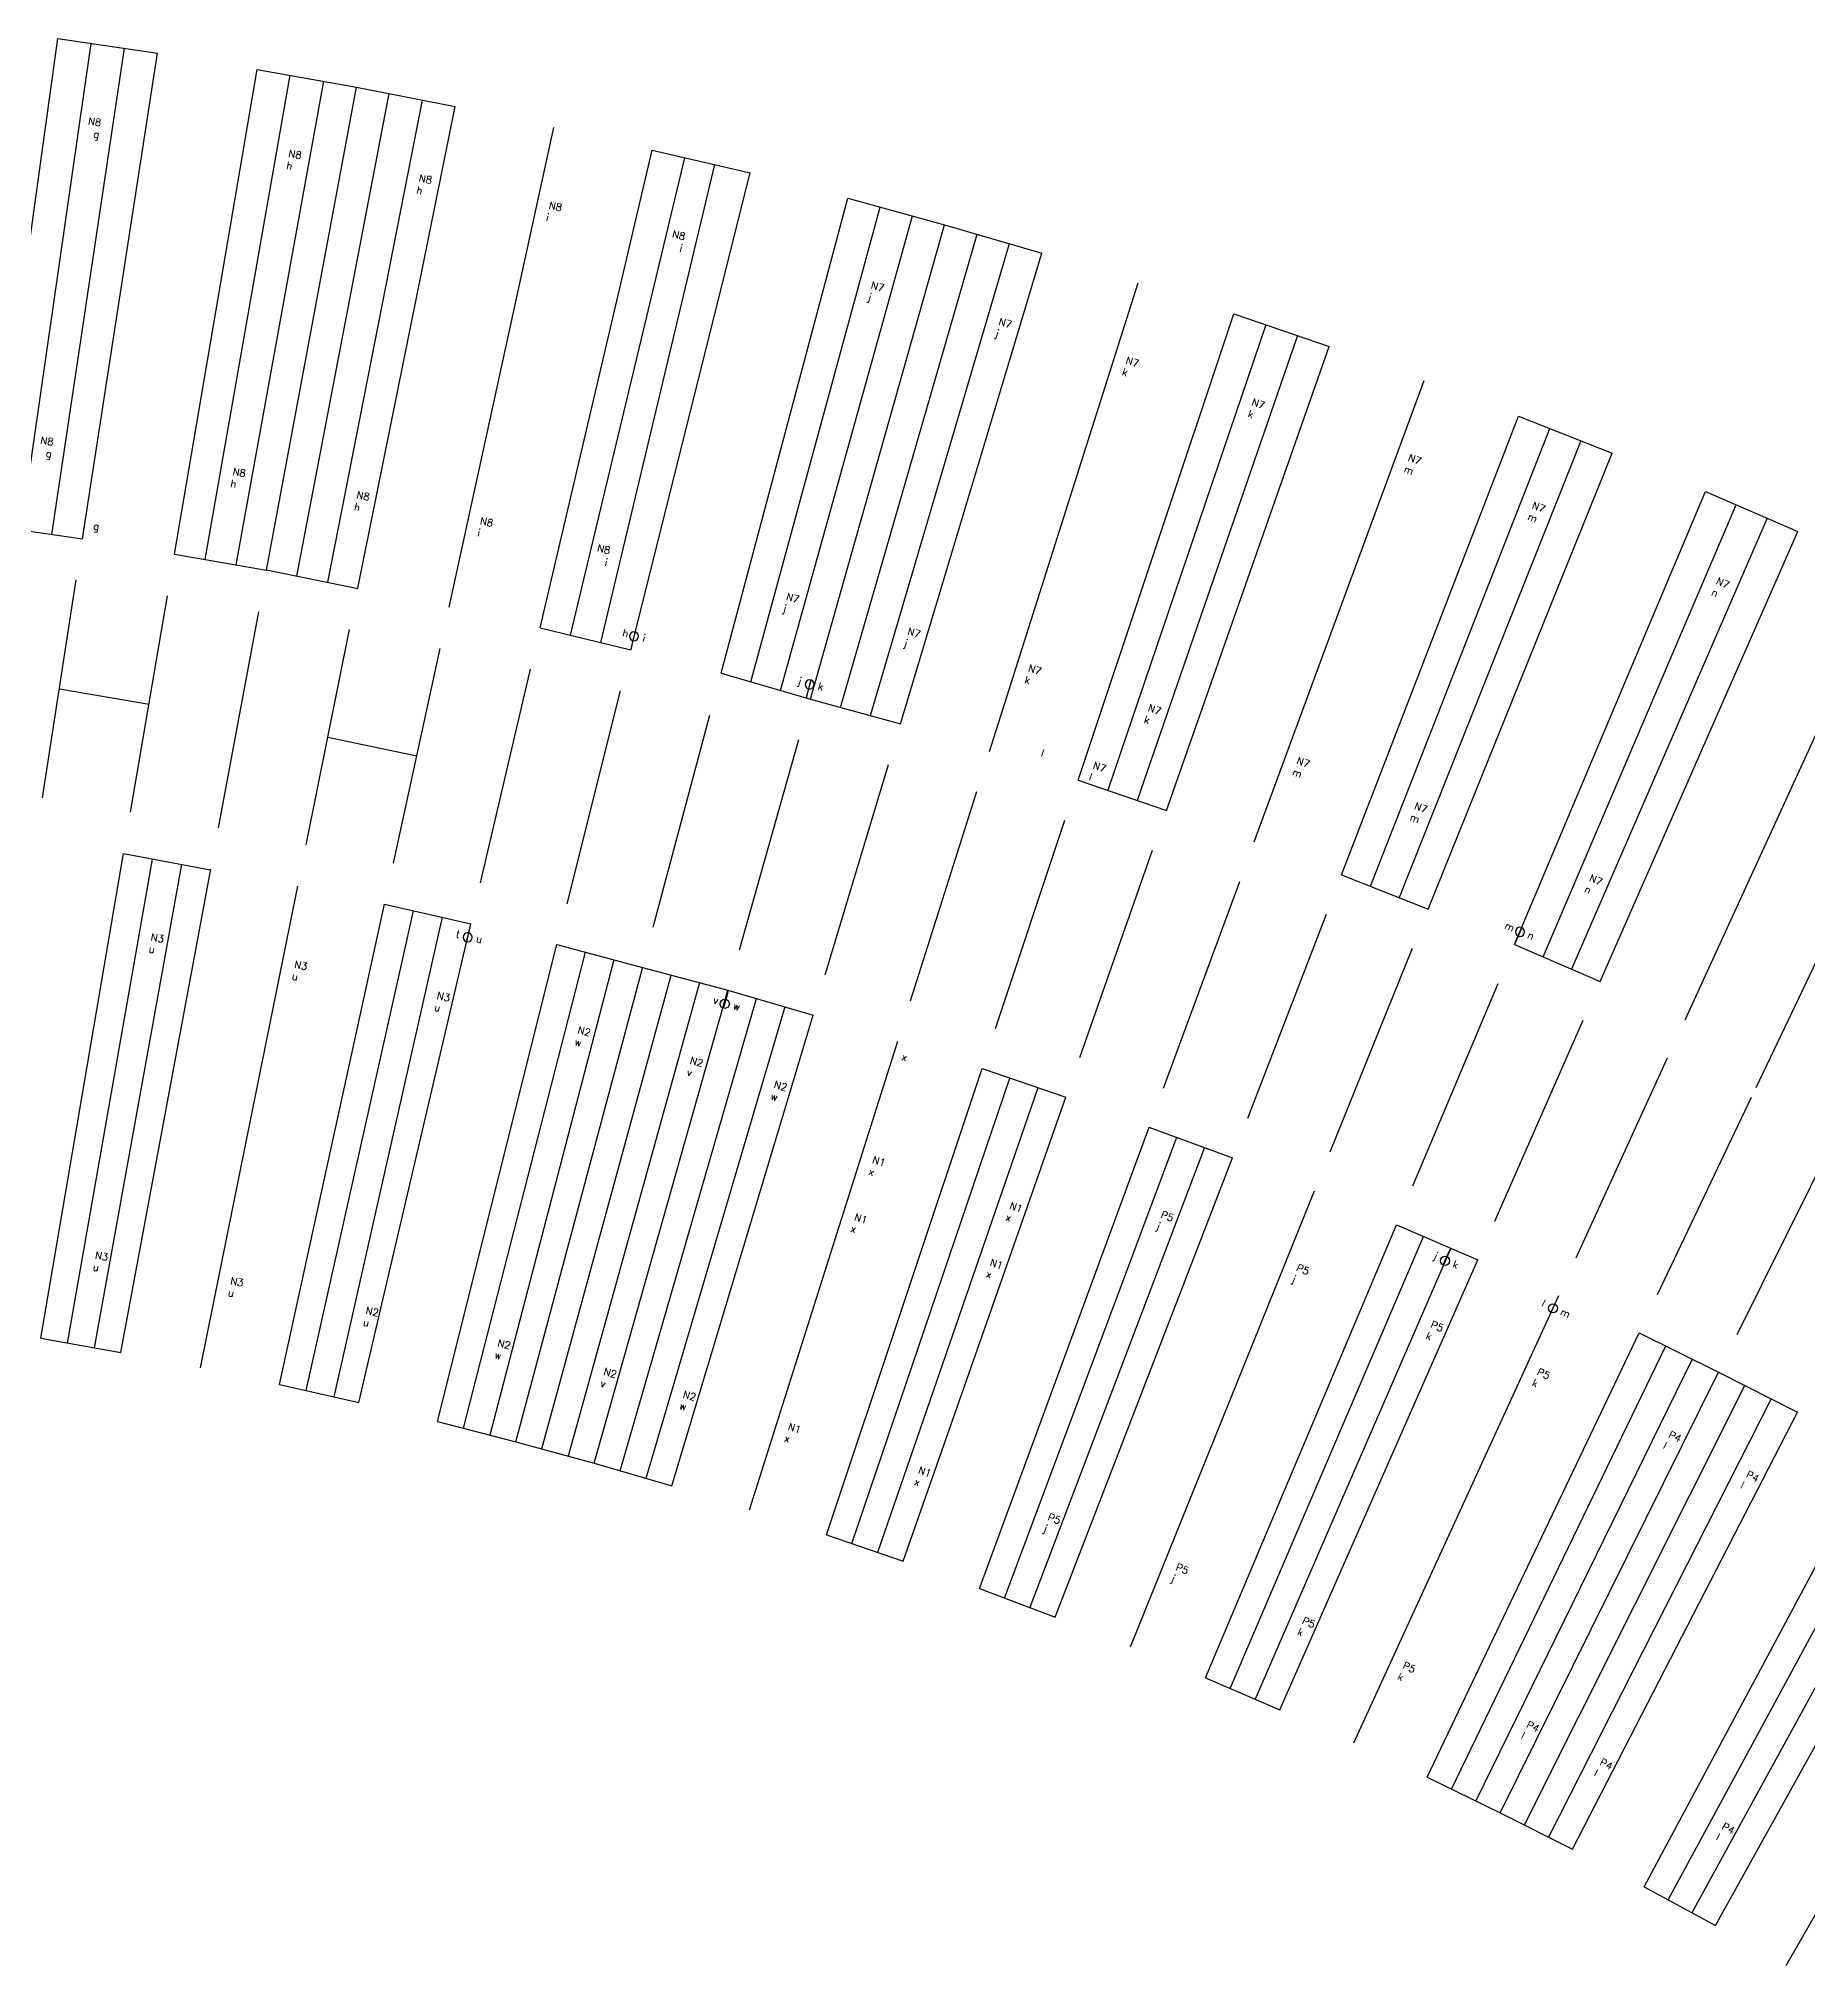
# Model space of a CAD drawing. Header units: millimetres. Extents: x -39 to 106, y -27 to 58.
# Drawn here: x 47.91 to 72.23, y 30.39 to 56.89 of the extents above; entities that cross this region are included whole.
import ezdxf

# ---------------------------------------------------------------- set-up
doc = ezdxf.new("R2010")
doc.units = ezdxf.units.MM
for name, color, linetype in [('ELE_INTERRUPTORES', 4, 'Continuous'), ('IEL CIRC NORMAL', 7, 'Continuous'), ('LINHAS AUXILIARES', 7, 'Continuous')]:
    doc.layers.add(name, color=color, linetype=linetype)
doc.styles.add('Eletrico 2.5', font='romans.shx', dxfattribs={"height": 0.2})

# ---------------------------------------------------------------- blocks, each defined once
blk = doc.blocks.new('*U15')
at = {"layer": 'ELE_INTERRUPTORES'}
for p, q in [((0, -25.6988), (0, 0)), ((0, -50.6988), (0, -25.6988))]:
    blk.add_line(p, q, dxfattribs=at)
blk.add_circle((0, -38.1988), 12.5, dxfattribs=at)
blk = doc.blocks.new('*U8')
at = {"layer": 'ELE_INTERRUPTORES'}
for p, q in [((25.6988, 0), (0, 0)), ((50.6988, 0), (25.6988, 0))]:
    blk.add_line(p, q, dxfattribs=at)
blk.add_circle((38.1988, 0), 12.5, dxfattribs=at)
blk = doc.blocks.new('*U14')
at = {"layer": 'ELE_INTERRUPTORES'}
for p, q in [((0, 50.7), (0, 25.7)), ((0, 25.7), (0, 0))]:
    blk.add_line(p, q, dxfattribs=at)
blk.add_circle((0, 38.2), 12.5, dxfattribs=at)

msp = doc.modelspace()

# ---------------------------------------------------------------- linework, layer by layer
at = {"layer": 'LINHAS AUXILIARES'}
for p, q in [((47.247, 50.194), (48.177, 56.889)), ((47.67, 50.132), (48.634, 56.822)), ((48.093, 50.07), (49.091, 56.755)), ((48.177, 56.889), (49.548, 56.688)), ((48.516, 50.008), (49.548, 56.688)), ((49.781, 49.8), (50.916, 56.466)), ((50.916, 56.466), (52.28, 56.223)), ((50.201, 49.726), (51.371, 56.385)), ((51.826, 56.304), (50.622, 49.651)), ((51.043, 49.577), (52.28, 56.223)), ((52.28, 56.223), (53.639, 55.955)), ((51.463, 49.498), (52.733, 56.134)), ((53.186, 56.044), (51.882, 49.414)), ((52.301, 49.33), (53.639, 55.955)), ((53.556, 49.069), (54.995, 55.665)), ((54.807, 48.787), (56.345, 55.355)), ((55.222, 48.686), (56.795, 55.251)), ((57.206, 55.156), (55.637, 48.585)), ((56.345, 55.355), (57.695, 55.042)), ((56.053, 48.485), (57.695, 55.042)), ((57.295, 48.163), (59.038, 54.693)), ((59.038, 54.693), (60.368, 54.329)), ((57.704, 48.044), (59.481, 54.571)), ((58.113, 47.926), (59.925, 54.45)), ((58.523, 47.807), (60.368, 54.329)), ((60.368, 54.329), (61.703, 53.94)), ((58.935, 47.693), (60.813, 54.199)), ((59.348, 47.579), (61.258, 54.069)), ((59.761, 47.465), (61.703, 53.94)), ((60.986, 47.087), (63.027, 53.531)), ((62.205, 46.69), (64.345, 53.103)), ((64.345, 53.103), (65.656, 52.654)), ((64.782, 52.953), (62.61, 46.552)), ((65.219, 52.804), (63.014, 46.414)), ((63.418, 46.275), (65.656, 52.654)), ((64.625, 45.842), (66.96, 52.185)), ((65.824, 45.389), (68.257, 51.697)), ((68.257, 51.697), (69.546, 51.188)), ((66.222, 45.233), (68.687, 51.527)), ((69.116, 51.358), (66.619, 45.076)), ((67.017, 44.919), (69.546, 51.188)), ((68.202, 44.43), (70.827, 50.66)), ((70.827, 50.66), (72.1, 50.112)), ((68.595, 44.261), (71.251, 50.477)), ((47.247, 50.194), (48.516, 50.008)), ((71.676, 50.295), (68.987, 44.092)), ((69.38, 43.923), (72.1, 50.112)), ((49.781, 49.8), (51.043, 49.577)), ((51.044, 49.583), (52.301, 49.329)), ((47.966, 46.45), (48.429, 49.446)), ((70.549, 43.398), (73.364, 49.545)), ((49.177, 46.253), (49.683, 49.224)), ((50.384, 46.038), (50.937, 49.008)), ((51.589, 45.804), (52.186, 48.762)), ((54.807, 48.787), (56.053, 48.485)), ((71.526, 42.467), (74.62, 48.958)), ((52.789, 45.552), (53.432, 48.5)), ((56.053, 48.484), (56.053, 48.485)), ((53.986, 45.281), (54.674, 48.219)), ((57.295, 48.163), (58.523, 47.807)), ((48.197, 47.948), (49.43, 47.738)), ((55.178, 44.992), (55.912, 47.922)), ((58.523, 47.807), (59.761, 47.465)), ((56.362, 44.668), (57.141, 47.585)), ((51.887, 47.283), (53.111, 47.026)), ((57.547, 44.36), (58.365, 47.249)), ((58.727, 44.016), (59.594, 46.909)), ((62.205, 46.69), (63.418, 46.275)), ((59.899, 43.655), (60.811, 46.534)), ((61.066, 43.276), (62.022, 46.14)), ((47.944, 39.017), (49.079, 45.681)), ((48.31, 38.952), (49.478, 45.607)), ((49.079, 45.681), (50.276, 45.459)), ((62.226, 42.878), (63.226, 45.728)), ((49.877, 45.533), (48.675, 38.887)), ((49.041, 38.822), (50.278, 45.468)), ((65.824, 45.389), (67.017, 44.919)), ((50.135, 38.61), (51.474, 45.236)), ((63.379, 42.457), (64.424, 45.297)), ((51.225, 38.38), (52.666, 44.985)), ((51.588, 38.299), (53.064, 44.895)), ((53.459, 44.806), (51.969, 38.212)), ((52.668, 44.985), (53.855, 44.716)), ((64.534, 42.043), (65.616, 44.848)), ((52.312, 38.135), (53.854, 44.717)), ((53.395, 37.872), (55.037, 44.43)), ((53.755, 37.779), (55.43, 44.325)), ((55.037, 44.43), (56.215, 44.116)), ((65.67, 41.58), (66.8, 44.381)), ((68.202, 44.43), (69.38, 43.923)), ((55.822, 44.22), (54.114, 37.686)), ((54.474, 37.593), (56.213, 44.108)), ((54.832, 37.495), (56.606, 44.011)), ((56.215, 44.116), (57.389, 43.802)), ((56.998, 43.907), (55.19, 37.396)), ((55.548, 37.298), (57.389, 43.802)), ((57.389, 43.802), (58.56, 43.461)), ((66.804, 41.113), (67.977, 43.896)), ((55.905, 37.194), (57.779, 43.689)), ((58.17, 43.575), (56.261, 37.09)), ((56.618, 36.986), (58.56, 43.461)), ((67.931, 40.628), (69.147, 43.393)), ((57.683, 36.658), (59.724, 43.102)), ((58.742, 36.313), (60.882, 42.725)), ((60.882, 42.725), (62.035, 42.332)), ((69.051, 40.125), (70.308, 42.872)), ((59.094, 36.193), (61.266, 42.594)), ((61.65, 42.463), (59.445, 36.072)), ((59.796, 35.952), (62.034, 42.331)), ((70.168, 39.618), (71.461, 42.331)), ((60.845, 35.575), (63.181, 41.919)), ((63.175, 41.921), (64.324, 41.5)), ((61.193, 35.444), (63.558, 41.781)), ((63.941, 41.64), (61.54, 35.313)), ((71.265, 39.07), (72.614, 41.791)), ((61.888, 35.182), (64.324, 41.5)), ((62.924, 34.773), (65.453, 41.043)), ((63.954, 34.349), (66.579, 40.578)), ((66.579, 40.578), (67.698, 40.097)), ((64.295, 34.202), (66.952, 40.418)), ((67.325, 40.257), (64.637, 34.055)), ((64.978, 33.908), (67.698, 40.097)), ((65.994, 33.452), (68.811, 39.603)), ((47.944, 39.017), (49.041, 38.822)), ((67.004, 32.98), (69.918, 39.094)), ((69.918, 39.094), (71.008, 38.55)), ((67.338, 32.818), (70.281, 38.913)), ((70.645, 38.732), (67.672, 32.656)), ((68.006, 32.493), (71.008, 38.55)), ((71.008, 38.55), (72.095, 38.001)), ((51.225, 38.38), (52.312, 38.135)), ((68.338, 32.326), (71.37, 38.367)), ((71.733, 38.184), (68.669, 32.158)), ((69.001, 31.991), (72.095, 38.001)), ((53.395, 37.872), (54.474, 37.593)), ((54.474, 37.593), (55.548, 37.298)), ((69.987, 31.473), (73.173, 37.435)), ((55.548, 37.298), (56.618, 36.986)), ((70.313, 31.296), (73.529, 37.238)), ((73.884, 37.042), (70.64, 31.118)), ((70.966, 30.94), (74.243, 36.853)), ((58.742, 36.313), (59.796, 35.952)), ((71.936, 30.393), (75.304, 36.254)), ((60.845, 35.575), (61.888, 35.182)), ((63.954, 34.349), (64.978, 33.908)), ((67.004, 32.98), (68.006, 32.493)), ((68.006, 32.493), (69.001, 31.991)), ((69.987, 31.473), (70.966, 30.94))]:
    msp.add_line(p, q, dxfattribs=at)

# ---------------------------------------------------------------- block references
at = {"layer": 'ELE_INTERRUPTORES'}
for name, p, xscale, yscale, zscale, rotation in [('*U15', (56.053, 48.485), -0.005, 0.005, 0.005, 166.7293300773533), ('*U15', (58.463, 47.823), -0.005, 0.005, 0.005, 164.8035639147162), ('*U14', (53.855, 44.716), -0.005, 0.005, 0.005, 166.6825639999071), ('*U15', (68.202, 44.43), -0.005, 0.005, 0.005, 156.9757287307967), ('*U8', (57.398, 43.8), 0.005000000000000001, 0.005000000000000001, 0.005000000000000001, 253.992150892276), ('*U8', (67.325, 40.257), 0.005, 0.005, 0.005, 246.2350378544777), ('*U8', (68.811, 39.603), 0.004999999999999999, 0.004999999999999999, 0.004999999999999999, 245.3945122210725)]:
    msp.add_blockref(name, p, dxfattribs=dict(at, xscale=xscale, yscale=yscale, zscale=zscale, rotation=rotation))

# ---------------------------------------------------------------- texts
at = {"layer": 'IEL CIRC NORMAL', "char_height": 0.1, "width": 0.15814, "style": 'Eletrico 2.5'}
for s, insert, attachment_point, rotation in [('N8\\Pg', (48.78, 55.781), 3, 351.5052), ('N8\\Ph', (51.358, 55.361), 1, 350.0408), ('N8\\Ph', (53.152, 55.023), 1, 348.8699), ('N8\\Pi', (54.94, 54.648), 1, 347.6984), ('N8\\Pi', (56.812, 54.214), 3, 346.5776), ('N7\\Pj', (59.374, 53.551), 1, 344.7685), ('N7\\Pj', (61.13, 53.051), 1, 343.6018), ('N7\\Pk', (62.879, 52.519), 1, 342.4247), ('N7\\Pk', (64.613, 51.944), 1, 341.253), ('N8\\Pg', (48.124, 51.39), 3, 351.5052), ('N7\\Pm', (66.765, 51.181), 1, 339.7884), ('N8\\Ph', (50.59, 50.988), 1, 350.0408), ('N8\\Ph', (52.295, 50.667), 1, 348.8699), ('N7\\Pm', (68.471, 50.527), 1, 338.6167), ('g', (48.674, 50.239), 1, 350.8002), ('N8\\Pi', (53.995, 50.31), 1, 347.6984), ('N8\\Pi', (55.782, 49.895), 3, 346.5776), ('N7\\Pn', (71.005, 49.484), 1, 336.8591), ('N7\\Pj', (58.207, 49.268), 1, 344.7685), ('h', (55.955, 48.771), 1, 345.6472), ('N7\\Pj', (59.876, 48.792), 1, 343.6018), ('i', (56.231, 48.7), 1, 345.6472), ('N7\\Pk', (61.538, 48.287), 1, 342.4247), ('j', (58.369, 48.111), 1, 344.9911), ('k', (58.644, 48.037), 1, 344.9911), ('N7\\Pk', (63.186, 47.74), 1, 341.253), ('l', (61.715, 47.119), 1, 341.8081), ('N7\\Pl', (62.43, 46.948), 1, 341.253), ('N7\\Pm', (65.231, 47.015), 1, 339.7884), ('N7\\Pm', (66.852, 46.393), 1, 338.6167), ('N7\\Pn', (69.26, 45.402), 1, 336.8591), ('N3\\Pu', (49.465, 44.586), 1, 350.041), ('t', (53.664, 44.629), 1, 346.6826), ('u', (53.941, 44.564), 1, 346.6826), ('m', (68.098, 44.749), 1, 337.0589), ('n', (68.411, 44.617), 1, 337.0589), ('N3\\Pu', (51.44, 44.212), 1, 348.5775), ('N3\\Pu', (53.403, 43.783), 1, 347.2579), ('v', (57.204, 43.722), 1, 343.9922), ('w', (57.478, 43.643), 1, 343.9922), ('N2\\Pw', (55.339, 43.308), 1, 345.645), ('N2\\Pv', (56.886, 42.891), 1, 344.4828), ('x', (59.798, 42.943), 1, 342.277), ('N2\\Pw', (58.042, 42.56), 1, 343.6013), ('N1\\Px', (59.396, 41.525), 1, 342.4247), ('N1\\Px', (61.283, 40.895), 1, 340.96), ('N1\\Px', (59.147, 40.738), 1, 342.4247), ('P5\\Pj', (63.364, 40.773), 1, 339.5277), ('N3\\Pu', (48.698, 40.213), 1, 350.041), ('N1\\Px', (61.013, 40.114), 1, 340.96), ('P5\\Pj', (65.233, 40.042), 1, 338.0308), ('j', (67.122, 40.206), 1, 336.235), ('k', (67.382, 40.092), 1, 336.235), ('N3\\Pu', (50.561, 39.86), 1, 348.5775), ('l', (68.607, 39.555), 1, 335.3945), ('N2\\Pu', (52.423, 39.453), 1, 347.2579), ('P5\\Pk', (67.079, 39.263), 1, 336.5662), ('m', (68.866, 39.437), 1, 335.3945), ('N2\\Pw', (54.238, 39.006), 1, 345.645), ('N2\\Pv', (55.698, 38.613), 1, 344.4828), ('P5\\Pk', (68.544, 38.612), 1, 335.3945), ('N2\\Pw', (56.789, 38.301), 1, 343.6013), ('N1\\Px', (58.235, 37.857), 1, 342.4247), ('P4\\Pl', (70.353, 37.748), 1, 333.9303), ('N1\\Px', (60.028, 37.258), 1, 340.96), ('P4\\Pl', (71.421, 37.203), 1, 333.0511), ('P5\\Pj', (61.811, 36.614), 1, 339.5277), ('P5\\Pj', (63.572, 35.925), 1, 338.0308), ('P5\\Pk', (65.314, 35.19), 1, 336.5662), ('P5\\Pk', (66.696, 34.575), 1, 335.3945), ('P4\\Pl', (68.401, 33.76), 1, 333.9303), ('P4\\Pl', (69.409, 33.245), 1, 333.0511), ('P4\\Pl', (71.091, 32.363), 1, 331.5868)]:
    msp.add_mtext(s, dxfattribs=dict(at, insert=insert, attachment_point=attachment_point, rotation=rotation))

doc.saveas('drawing.dxf')
